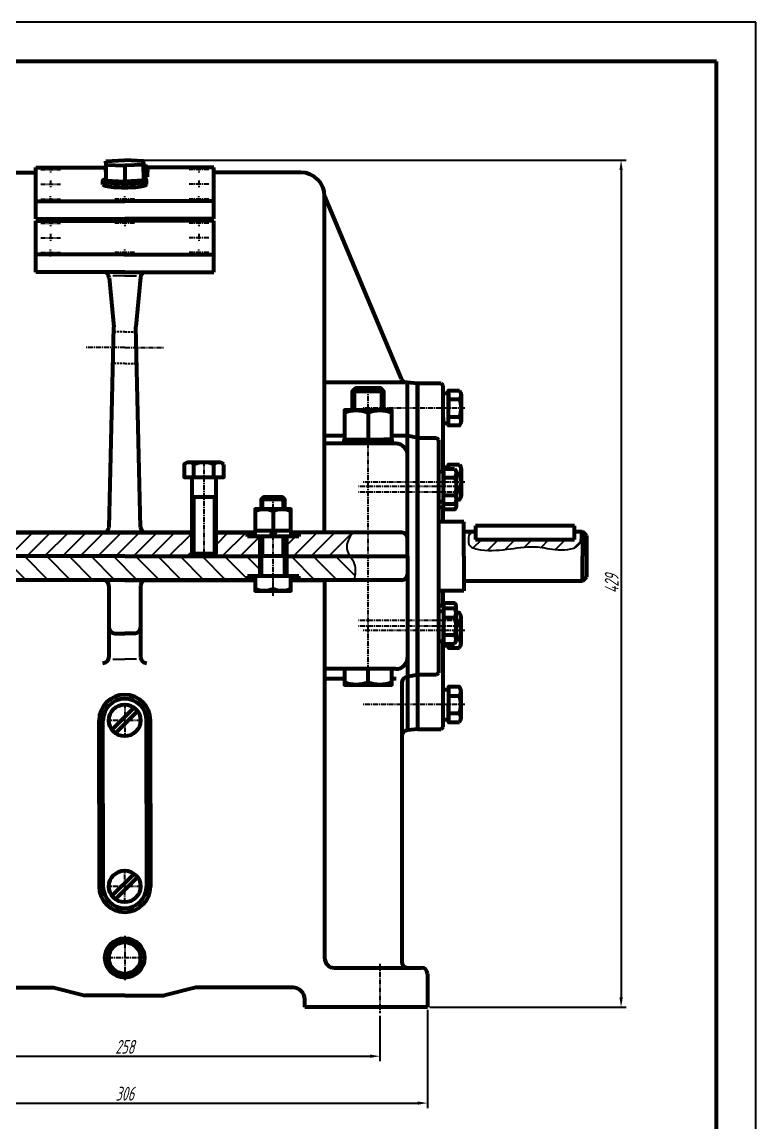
# Model space of a CAD drawing. Header units: millimetres. Extents: x 0 to 4732, y -441 to 1125.
# Drawn here: x 3915.4 to 4100.9, y 614.4 to 892.9 of the extents above; entities that cross this region are included whole.
import ezdxf

# ---------------------------------------------------------------- set-up
doc = ezdxf.new("R2010")
doc.units = ezdxf.units.MM
doc.linetypes.add('CENTER', pattern=[2, 1.25, -0.25, 0.25, -0.25])
doc.linetypes.add('DASHED', pattern=[0.75, 0.5, -0.25])
for name, color, linetype, lineweight in [('0粗实线', 7, 'Continuous', 70), ('0细实线', 7, 'Continuous', 35), ('1', 1, 'CENTER', 35), ('标注', 6, 'Continuous', 35), ('箱体', 3, 'Continuous', 70)]:
    doc.layers.add(name, color=color, linetype=linetype, lineweight=lineweight)
for name, color, linetype in [('1剖面线', 7, 'Continuous'), ('紧固件', 2, 'Continuous'), ('轴承盖', 4, 'Continuous')]:
    doc.layers.add(name, color=color, linetype=linetype)
doc.layers.add('其他零件', color=7, linetype='Continuous', true_color=0x7083ff)
doc.styles.add('数字', font='isocp.shx', dxfattribs={"width": 0.7, "oblique": 15, "height": 3.5})
doc.dimstyles.new('数字标注', dxfattribs={"dimtxt": 3.5, "dimasz": 2.5, "dimexe": 1.25, "dimexo": 0.625, "dimtad": 1, "dimtxsty": '数字', "dimcen": 2.5, "dimadec": 0, "dimazin": 0, "dimtfac": 1, "dimtmove": 0, "dimatfit": 3, "dimfxl": 1, "dimlwd": 35, "dimlwe": 35, "dimarcsym": 0})

# ---------------------------------------------------------------- blocks, each defined once
blk = doc.blocks.new('*D64')
at = {"layer": 'Defpoints', "color": 0, "lineweight": 15, "transparency": 16777216}
for p in [(3941.33, 857.97), (4017.83, 643.65), (4066.77, 643.65)]:
    blk.add_point(p, dxfattribs=at)
at = {"layer": '标注', "color": 0, "linetype": 'Continuous', "lineweight": 35, "transparency": 16777216}
for p, q in [((3941.95, 857.97), (4068.02, 857.97)), ((4066.77, 855.47), (4066.77, 646.15)), ((4018.45, 643.65), (4068.02, 643.65))]:
    blk.add_line(p, q, dxfattribs=at)
at = {"layer": '标注', "color": 0, "lineweight": 15, "transparency": 16777216}
for points in [[(4066.36, 855.47), (4067.19, 855.47), (4066.77, 857.97)], [(4066.36, 646.15), (4067.19, 646.15), (4066.77, 643.65)]]:
    blk.add_solid(points, dxfattribs=at)
at = {"layer": '标注', "color": 0, "lineweight": 35, "transparency": 16777216, "insert": (4064.4, 750.81), "char_height": 3.5, "attachment_point": 5, "rotation": 90, "style": '数字'}
blk.add_mtext('429', dxfattribs=at)
blk = doc.blocks.new('*D65')
at = {"layer": 'Defpoints', "color": 0, "lineweight": 15, "transparency": 16777216}
for p in [(3864.83, 643.65), (4017.83, 643.65), (4017.83, 619.43)]:
    blk.add_point(p, dxfattribs=at)
at = {"layer": '标注', "color": 0, "linetype": 'Continuous', "lineweight": 35, "transparency": 16777216}
for p, q in [((3864.83, 643.03), (3864.83, 618.18)), ((4017.83, 643.03), (4017.83, 618.18)), ((3867.33, 619.43), (4015.33, 619.43))]:
    blk.add_line(p, q, dxfattribs=at)
at = {"layer": '标注', "color": 0, "lineweight": 15, "transparency": 16777216}
for points in [[(3867.33, 619.85), (3867.33, 619.01), (3864.83, 619.43)], [(4015.33, 619.85), (4015.33, 619.01), (4017.83, 619.43)]]:
    blk.add_solid(points, dxfattribs=at)
at = {"layer": '标注', "color": 0, "transparency": 16777216, "insert": (3941.33, 621.8), "char_height": 3.5, "attachment_point": 5, "style": '数字'}
blk.add_mtext('306', dxfattribs=at)
blk = doc.blocks.new('*D66')
at = {"layer": 'Defpoints', "color": 0, "lineweight": 15, "transparency": 16777216}
for p in [(3876.83, 642.15), (4005.83, 642.15), (4005.83, 631.28)]:
    blk.add_point(p, dxfattribs=at)
at = {"layer": '标注', "color": 0, "linetype": 'Continuous', "lineweight": 35, "transparency": 16777216}
for p, q in [((3876.83, 641.53), (3876.83, 630.03)), ((4005.83, 641.53), (4005.83, 630.03)), ((3879.33, 631.28), (4003.33, 631.28))]:
    blk.add_line(p, q, dxfattribs=at)
at = {"layer": '标注', "color": 0, "lineweight": 15, "transparency": 16777216}
for points in [[(3879.33, 631.7), (3879.33, 630.86), (3876.83, 631.28)], [(4003.33, 631.7), (4003.33, 630.86), (4005.83, 631.28)]]:
    blk.add_solid(points, dxfattribs=at)
at = {"layer": '标注', "color": 0, "transparency": 16777216, "insert": (3941.33, 633.66), "char_height": 3.5, "attachment_point": 5, "style": '数字'}
blk.add_mtext('258', dxfattribs=at)

msp = doc.modelspace()

# ---------------------------------------------------------------- hatches: boundary and pattern name
at = {"lineweight": 35}
h = msp.add_hatch(dxfattribs=at)
h.set_pattern_fill('ANSI31', color=0, scale=0.9449, style=0)
h.set_pattern_definition([(45, (2696.6642, -161.3327), (-2.121361, 2.121361), [])])
edge = h.paths.add_edge_path()
edge.add_line((4030.004, 761.998), (4030.004, 763.998))
edge.add_line((4030.004, 763.998), (4028.504, 763.998))
edge.add_spline(control_points=[(4028.504, 763.998), (4028.208, 762.647), (4027.66, 760.158), (4035.69, 758.268), (4042.843, 761.209), (4050.611, 759.046), (4056.916, 759.684), (4056.609, 762.898), (4056.504, 763.998)], knot_values=[0, 0, 0, 0, 3.4900759, 6.4343429, 20.8410315, 26.0978824, 31.815848, 34.7915896, 34.7915896, 34.7915896, 34.7915896], degree=3, periodic=0)
edge.add_line((4056.504, 763.998), (4055.004, 763.998))
edge.add_line((4055.004, 763.998), (4055.004, 761.998))
edge.add_line((4055.004, 761.998), (4030.004, 761.998))
at = {"layer": '1剖面线', "lineweight": 35}
h = msp.add_hatch(dxfattribs=at)
h.set_pattern_fill('ANSI31', color=0)
h.set_pattern_definition([(45, (2696.6642, -161.3327), (-2.245064, 2.245064), [])])
edge = h.paths.add_edge_path()
edge.add_line((3881.519, 763.748), (3874.847, 763.748))
edge.add_spline(control_points=[(3874.847, 763.748), (3874.094, 762.488), (3872.895, 760.484), (3873.827, 758.497), (3874.164, 757.748)], knot_values=[0, 0, 0, 0, 8.0608641, 12.8218624, 12.8218624, 12.8218624, 12.8218624], degree=3, periodic=0)
edge.add_line((3874.164, 757.748), (3881.639, 757.748))
edge.add_line((3881.639, 757.748), (3881.519, 763.748))
h.paths.add_polyline_path([(3958.329, 763.748), (3941.329, 763.748), (3941.329, 757.748), (3958.929, 757.748), (3958.329, 758.348)])
h.paths.add_polyline_path([(3907.204, 762.748), (3907.204, 757.748), (3941.329, 757.748), (3941.329, 763.748), (3937.329, 763.748), (3910.329, 763.748), (3910.329, 762.748)])
h.paths.add_polyline_path([(3900.454, 757.748), (3900.454, 762.748), (3897.329, 762.748), (3897.329, 763.748), (3890.829, 763.748), (3886.139, 763.748), (3886.019, 757.748)])
h.paths.add_polyline_path([(3975.454, 757.748), (3975.454, 762.748), (3972.329, 762.748), (3972.329, 763.748), (3964.329, 763.748), (3964.329, 758.348), (3963.73, 757.748)])
h.paths.add_polyline_path([(3982.204, 762.748), (3982.204, 757.748), (3998.309, 757.748), (3998.295, 757.77), (3998.282, 757.793), (3998.268, 757.816), (3998.254, 757.838), (3998.241, 757.861), (3998.228, 757.884), (3998.214, 757.906), (3998.201, 757.929), (3998.187, 757.952), (3998.174, 757.974), (3998.161, 757.997), (3998.148, 758.02), (3998.134, 758.042), (3998.121, 758.065), (3998.108, 758.087), (3998.095, 758.11), (3998.082, 758.133), (3998.069, 758.155), (3998.057, 758.178), (3998.044, 758.2), (3998.031, 758.223), (3998.019, 758.246), (3998.006, 758.268), (3997.994, 758.291), (3997.981, 758.313), (3997.969, 758.336), (3997.957, 758.359), (3997.944, 758.381), (3997.932, 758.404), (3997.92, 758.426), (3997.908, 758.449), (3997.897, 758.472), (3997.885, 758.494), (3997.873, 758.517), (3997.862, 758.539), (3997.85, 758.562), (3997.839, 758.585), (3997.828, 758.607), (3997.817, 758.63), (3997.806, 758.652), (3997.795, 758.675), (3997.784, 758.698), (3997.773, 758.72), (3997.763, 758.743), (3997.752, 758.765), (3997.742, 758.788), (3997.732, 758.811), (3997.722, 758.833), (3997.712, 758.856), (3997.702, 758.879), (3997.692, 758.901), (3997.683, 758.924), (3997.673, 758.947), (3997.664, 758.969), (3997.655, 758.992), (3997.646, 759.015), (3997.637, 759.037), (3997.628, 759.06), (3997.62, 759.083), (3997.611, 759.105), (3997.603, 759.128), (3997.595, 759.151), (3997.587, 759.174), (3997.579, 759.196), (3997.572, 759.219), (3997.564, 759.242), (3997.557, 759.265), (3997.55, 759.287), (3997.543, 759.31), (3997.536, 759.333), (3997.53, 759.356), (3997.523, 759.379), (3997.517, 759.401), (3997.511, 759.424), (3997.505, 759.447), (3997.499, 759.47), (3997.494, 759.493), (3997.488, 759.516), (3997.483, 759.539), (3997.478, 759.562), (3997.474, 759.585), (3997.469, 759.607), (3997.465, 759.63), (3997.461, 759.653), (3997.457, 759.676), (3997.453, 759.699), (3997.449, 759.722), (3997.446, 759.745), (3997.443, 759.768), (3997.44, 759.791), (3997.437, 759.814), (3997.435, 759.838), (3997.433, 759.861), (3997.431, 759.884), (3997.429, 759.907), (3997.427, 759.93), (3997.426, 759.953), (3997.424, 759.976), (3997.423, 759.999), (3997.423, 760.023), (3997.422, 760.046), (3997.422, 760.069), (3997.421, 760.092), (3997.421, 760.115), (3997.421, 760.139), (3997.422, 760.162), (3997.422, 760.185), (3997.423, 760.208), (3997.424, 760.232), (3997.425, 760.255), (3997.426, 760.278), (3997.428, 760.302), (3997.43, 760.325), (3997.431, 760.348), (3997.433, 760.372), (3997.436, 760.395), (3997.438, 760.419), (3997.441, 760.442), (3997.443, 760.465), (3997.446, 760.489), (3997.449, 760.512), (3997.453, 760.536), (3997.456, 760.559), (3997.46, 760.583), (3997.464, 760.606), (3997.467, 760.63), (3997.472, 760.653), (3997.476, 760.677), (3997.48, 760.7), (3997.485, 760.724), (3997.49, 760.747), (3997.495, 760.771), (3997.5, 760.794), (3997.505, 760.818), (3997.51, 760.842), (3997.516, 760.865), (3997.522, 760.889), (3997.527, 760.913), (3997.533, 760.936), (3997.54, 760.96), (3997.546, 760.983), (3997.552, 761.007), (3997.559, 761.031), (3997.566, 761.054), (3997.573, 761.078), (3997.58, 761.102), (3997.587, 761.126), (3997.594, 761.149), (3997.601, 761.173), (3997.609, 761.197), (3997.617, 761.221), (3997.625, 761.244), (3997.633, 761.268), (3997.641, 761.292), (3997.649, 761.316), (3997.657, 761.339), (3997.666, 761.363), (3997.674, 761.387), (3997.683, 761.411), (3997.692, 761.435), (3997.701, 761.459), (3997.71, 761.482), (3997.719, 761.506), (3997.729, 761.53), (3997.738, 761.554), (3997.748, 761.578), (3997.758, 761.602), (3997.767, 761.626), (3997.777, 761.649), (3997.787, 761.673), (3997.798, 761.697), (3997.808, 761.721), (3997.818, 761.745), (3997.829, 761.769), (3997.839, 761.793), (3997.85, 761.817), (3997.861, 761.841), (3997.872, 761.865), (3997.883, 761.889), (3997.894, 761.913), (3997.905, 761.937), (3997.916, 761.961), (3997.928, 761.985), (3997.939, 762.009), (3997.951, 762.033), (3997.962, 762.057), (3997.974, 762.081), (3997.986, 762.105), (3997.998, 762.129), (3998.01, 762.153), (3998.022, 762.177), (3998.034, 762.201), (3998.046, 762.225), (3998.059, 762.249), (3998.071, 762.273), (3998.084, 762.297), (3998.096, 762.321), (3998.109, 762.345), (3998.121, 762.37), (3998.134, 762.394), (3998.147, 762.418), (3998.16, 762.442), (3998.173, 762.466), (3998.186, 762.49), (3998.199, 762.514), (3998.212, 762.538), (3998.226, 762.562), (3998.239, 762.586), (3998.252, 762.611), (3998.266, 762.635), (3998.279, 762.659), (3998.293, 762.683), (3998.307, 762.707), (3998.32, 762.731), (3998.334, 762.755), (3998.348, 762.78), (3998.362, 762.804), (3998.375, 762.828), (3998.389, 762.852), (3998.403, 762.876), (3998.417, 762.9), (3998.431, 762.925), (3998.446, 762.949), (3998.46, 762.973), (3998.474, 762.997), (3998.488, 763.021), (3998.502, 763.046), (3998.517, 763.07), (3998.531, 763.094), (3998.545, 763.118), (3998.56, 763.142), (3998.574, 763.167), (3998.589, 763.191), (3998.603, 763.215), (3998.618, 763.239), (3998.632, 763.263), (3998.647, 763.288), (3998.662, 763.312), (3998.676, 763.336), (3998.691, 763.36), (3998.706, 763.384), (3998.72, 763.409), (3998.735, 763.433), (3998.75, 763.457), (3998.764, 763.481), (3998.779, 763.505), (3998.794, 763.53), (3998.809, 763.554), (3998.824, 763.578), (3998.838, 763.602), (3998.853, 763.627), (3998.868, 763.651), (3998.883, 763.675), (3998.898, 763.699), (3998.912, 763.724), (3998.927, 763.748), (3985.329, 763.748), (3985.329, 762.748)])
h = msp.add_hatch(dxfattribs=at)
h.set_pattern_fill('ANSI31', color=0, scale=1.25, angle=90)
h.set_pattern_definition([(135, (2696.6642, -161.3327), (-2.80633, -2.80633), [])])
edge = h.paths.add_edge_path()
edge.add_line((3881.639, 757.748), (3874.164, 757.748))
edge.add_spline(control_points=[(3874.164, 757.748), (3874.351, 757.333), (3875.196, 755.408), (3874.897, 753.355), (3874.664, 751.748)], knot_values=[12.8218624, 12.8218624, 12.8218624, 12.8218624, 15.4550959, 24.940649, 24.940649, 24.940649, 24.940649], degree=3, periodic=0)
edge.add_line((3874.664, 751.748), (3881.759, 751.748))
edge.add_line((3881.759, 751.748), (3881.639, 757.748))
h.paths.add_polyline_path([(3907.204, 757.748), (3907.204, 752.748), (3910.329, 752.748), (3910.329, 751.748), (3941.329, 751.748), (3941.329, 757.748)])
h.paths.add_polyline_path([(3900.454, 752.748), (3900.454, 757.748), (3886.019, 757.748), (3885.899, 751.748), (3897.329, 751.748), (3897.329, 752.748)])
h.paths.add_polyline_path([(3982.204, 757.748), (3982.204, 752.748), (3985.329, 752.748), (3985.329, 751.748), (3991.829, 751.748), (3999.314, 751.748), (3999.318, 751.773), (3999.322, 751.797), (3999.326, 751.822), (3999.33, 751.847), (3999.334, 751.872), (3999.338, 751.897), (3999.341, 751.921), (3999.345, 751.946), (3999.349, 751.971), (3999.353, 751.996), (3999.357, 752.021), (3999.361, 752.045), (3999.365, 752.07), (3999.369, 752.095), (3999.372, 752.12), (3999.376, 752.145), (3999.38, 752.169), (3999.384, 752.194), (3999.388, 752.219), (3999.391, 752.244), (3999.395, 752.268), (3999.399, 752.293), (3999.402, 752.318), (3999.406, 752.343), (3999.41, 752.368), (3999.413, 752.392), (3999.417, 752.417), (3999.421, 752.442), (3999.424, 752.467), (3999.428, 752.491), (3999.431, 752.516), (3999.435, 752.541), (3999.438, 752.566), (3999.442, 752.59), (3999.445, 752.615), (3999.449, 752.64), (3999.452, 752.664), (3999.455, 752.689), (3999.459, 752.714), (3999.462, 752.739), (3999.465, 752.763), (3999.468, 752.788), (3999.472, 752.813), (3999.475, 752.837), (3999.478, 752.862), (3999.481, 752.887), (3999.484, 752.911), (3999.487, 752.936), (3999.49, 752.961), (3999.493, 752.985), (3999.496, 753.01), (3999.498, 753.034), (3999.501, 753.059), (3999.504, 753.084), (3999.507, 753.108), (3999.509, 753.133), (3999.512, 753.157), (3999.514, 753.182), (3999.517, 753.207), (3999.519, 753.231), (3999.522, 753.256), (3999.524, 753.28), (3999.526, 753.305), (3999.529, 753.329), (3999.531, 753.354), (3999.533, 753.378), (3999.535, 753.403), (3999.537, 753.427), (3999.539, 753.452), (3999.541, 753.476), (3999.543, 753.501), (3999.545, 753.525), (3999.547, 753.55), (3999.548, 753.574), (3999.55, 753.599), (3999.551, 753.623), (3999.553, 753.647), (3999.554, 753.672), (3999.556, 753.696), (3999.557, 753.72), (3999.558, 753.745), (3999.559, 753.769), (3999.561, 753.794), (3999.562, 753.818), (3999.563, 753.842), (3999.564, 753.866), (3999.564, 753.891), (3999.565, 753.915), (3999.566, 753.939), (3999.566, 753.964), (3999.567, 753.988), (3999.567, 754.012), (3999.568, 754.036), (3999.568, 754.06), (3999.568, 754.085), (3999.569, 754.109), (3999.569, 754.133), (3999.569, 754.157), (3999.569, 754.181), (3999.568, 754.205), (3999.568, 754.229), (3999.568, 754.254), (3999.567, 754.278), (3999.567, 754.302), (3999.566, 754.326), (3999.566, 754.35), (3999.565, 754.374), (3999.564, 754.398), (3999.563, 754.422), (3999.562, 754.446), (3999.561, 754.47), (3999.56, 754.494), (3999.559, 754.518), (3999.557, 754.542), (3999.556, 754.565), (3999.554, 754.589), (3999.552, 754.613), (3999.551, 754.637), (3999.549, 754.661), (3999.547, 754.685), (3999.545, 754.708), (3999.543, 754.732), (3999.54, 754.756), (3999.538, 754.78), (3999.536, 754.803), (3999.533, 754.827), (3999.53, 754.851), (3999.528, 754.875), (3999.525, 754.898), (3999.522, 754.922), (3999.519, 754.945), (3999.515, 754.969), (3999.512, 754.993), (3999.509, 755.016), (3999.505, 755.04), (3999.502, 755.063), (3999.498, 755.087), (3999.494, 755.11), (3999.49, 755.134), (3999.486, 755.157), (3999.482, 755.181), (3999.477, 755.204), (3999.473, 755.228), (3999.468, 755.251), (3999.464, 755.274), (3999.459, 755.298), (3999.454, 755.321), (3999.449, 755.344), (3999.444, 755.368), (3999.438, 755.391), (3999.433, 755.414), (3999.428, 755.437), (3999.422, 755.46), (3999.416, 755.484), (3999.41, 755.507), (3999.404, 755.53), (3999.398, 755.553), (3999.392, 755.576), (3999.385, 755.599), (3999.379, 755.622), (3999.372, 755.645), (3999.365, 755.668), (3999.358, 755.691), (3999.351, 755.714), (3999.344, 755.737), (3999.337, 755.76), (3999.329, 755.783), (3999.322, 755.806), (3999.314, 755.829), (3999.306, 755.851), (3999.298, 755.874), (3999.29, 755.897), (3999.281, 755.92), (3999.273, 755.942), (3999.264, 755.965), (3999.256, 755.988), (3999.247, 756.01), (3999.238, 756.033), (3999.229, 756.056), (3999.22, 756.078), (3999.21, 756.101), (3999.201, 756.123), (3999.191, 756.146), (3999.182, 756.168), (3999.172, 756.191), (3999.162, 756.213), (3999.152, 756.236), (3999.142, 756.258), (3999.132, 756.281), (3999.121, 756.303), (3999.111, 756.325), (3999.101, 756.348), (3999.09, 756.37), (3999.079, 756.392), (3999.068, 756.415), (3999.058, 756.437), (3999.047, 756.459), (3999.036, 756.481), (3999.024, 756.504), (3999.013, 756.526), (3999.002, 756.548), (3998.991, 756.57), (3998.979, 756.592), (3998.968, 756.614), (3998.956, 756.637), (3998.944, 756.659), (3998.933, 756.681), (3998.921, 756.703), (3998.909, 756.725), (3998.897, 756.747), (3998.885, 756.769), (3998.873, 756.791), (3998.861, 756.813), (3998.849, 756.835), (3998.836, 756.857), (3998.824, 756.879), (3998.812, 756.901), (3998.799, 756.923), (3998.787, 756.945), (3998.774, 756.967), (3998.762, 756.988), (3998.749, 757.01), (3998.737, 757.032), (3998.724, 757.054), (3998.711, 757.076), (3998.698, 757.098), (3998.686, 757.12), (3998.673, 757.141), (3998.66, 757.163), (3998.647, 757.185), (3998.634, 757.207), (3998.621, 757.228), (3998.608, 757.25), (3998.595, 757.272), (3998.582, 757.294), (3998.569, 757.315), (3998.556, 757.337), (3998.543, 757.359), (3998.53, 757.38), (3998.517, 757.402), (3998.504, 757.424), (3998.491, 757.445), (3998.478, 757.467), (3998.465, 757.489), (3998.452, 757.51), (3998.439, 757.532), (3998.426, 757.554), (3998.413, 757.575), (3998.4, 757.597), (3998.387, 757.618), (3998.374, 757.64), (3998.361, 757.661), (3998.348, 757.683), (3998.335, 757.705), (3998.322, 757.726), (3998.309, 757.748)])
h.paths.add_polyline_path([(3975.454, 752.748), (3975.454, 757.748), (3941.329, 757.748), (3941.329, 751.748), (3945.329, 751.748), (3972.329, 751.748), (3972.329, 752.748)])
at = {"layer": '轴承盖', "lineweight": 70}
h = msp.add_hatch(color=0, dxfattribs=at)
h.paths.add_polyline_path([(4015.329, 757.748), (4015.829, 757.748), (4015.829, 727.748), (4015.329, 727.748)])
h.paths.add_polyline_path([(4015.329, 726.498), (4015.329, 727.748), (4015.829, 727.748), (4015.829, 713.998), (4015.329, 713.998)])
h.paths.add_polyline_path([(4015.329, 786.248), (4015.829, 786.248), (4015.829, 757.748), (4015.329, 757.748)])
h.paths.add_polyline_path([(4015.329, 801.498), (4015.829, 801.498), (4015.829, 787.748), (4015.329, 787.748), (4015.329, 788.998)])
h.paths.add_polyline_path([(4015.329, 787.748), (4015.829, 787.748), (4015.829, 786.248), (4015.329, 786.248)])

# ---------------------------------------------------------------- linework, layer by layer
at = {"color": 0, "lineweight": 70}
for p, q in [((4027.004, 766.498), (4020.629, 766.498)), ((4027.004, 757.748), (4027.004, 766.498)), ((4027.004, 757.748), (4027.004, 763.998)), ((4027.004, 763.998), (4030.004, 763.998)), ((4055.004, 765.498), (4030.004, 765.498)), ((4030.004, 765.498), (4030.004, 761.998)), ((4055.004, 763.998), (4055.004, 765.498)), ((4055.004, 763.998), (4057.004, 763.998)), ((4055.004, 761.998), (4055.004, 763.998)), ((4057.004, 763.998), (4058.004, 762.998)), ((4057.004, 763.998), (4057.004, 757.748)), ((4030.004, 761.998), (4055.004, 761.998)), ((4058.004, 762.998), (4058.004, 752.498)), ((4027.004, 757.748), (4027.004, 748.998)), ((4057.004, 751.498), (4057.004, 757.748)), ((4057.004, 751.498), (4058.004, 752.498)), ((4057.004, 751.498), (4027.004, 751.498)), ((4027.004, 748.998), (4020.629, 748.998))]:
    msp.add_line(p, q, dxfattribs=at)
at = {"color": 0, "lineweight": 35}
msp.add_spline([(4028.504, 763.998), (4028.504, 760.508), (4031.24, 759.418), (4045.629, 760.127), (4050.837, 759.415), (4056.323, 761.028), (4056.504, 763.998)], degree=3, dxfattribs=at)
at = {"layer": '0粗实线', "color": 0, "lineweight": 70}
for p, q in [((4090.86, 882.916), (3284.86, 882.916)), ((4090.86, 308.916), (4090.86, 882.916)), ((3974.279, 764.298), (3983.379, 764.298))]:
    msp.add_line(p, q, dxfattribs=at)
at = {"layer": '0粗实线', "color": 0, "lineweight": 0}
msp.add_line((3981.829, 762.748), (3975.829, 762.748), dxfattribs=at)
at = {"layer": '0粗实线', "color": 0, "lineweight": 70}
for points in [[(3996.829, 794.114, -0.1946005), (4002.829, 794.114, -0.1946005), (4008.829, 794.114), (4008.829, 794.698), (3996.829, 794.698), (3996.829, 787.298), (4008.829, 787.298), (4008.829, 794.114)], [(3974.329, 769.26, -0.1946005), (3978.829, 769.26, -0.1946005), (3983.329, 769.26), (3983.329, 769.698), (3974.329, 769.698), (3974.329, 764.298), (3983.329, 764.298), (3983.329, 769.26)], [(3983.329, 749.436, -0.1946005), (3978.829, 749.436, -0.1946005), (3974.329, 749.436), (3974.329, 748.998), (3983.329, 748.998), (3983.329, 752.748), (3974.329, 752.748), (3974.329, 749.436)], [(4008.829, 725.832, -0.1946005), (4002.829, 725.832, -0.1946005), (3996.829, 725.832), (3996.829, 725.248), (4008.829, 725.248), (4008.829, 729.248)]]:
    msp.add_lwpolyline(points, format="xyb", dxfattribs=at)
for points in [[(4002.829, 794.114), (4002.829, 787.298)], [(3981.829, 772.148), (3981.23, 772.748), (3976.429, 772.748), (3975.829, 772.148)], [(3978.829, 769.26), (3978.829, 764.298)], [(3975.829, 762.748), (3975.829, 757.748)], [(3981.829, 757.748), (3981.829, 762.748)], [(3981.829, 752.748), (3981.829, 757.748), (3975.829, 757.748), (3975.829, 752.748)], [(3996.829, 729.248), (3996.829, 725.832)], [(4002.829, 725.832), (4002.829, 729.248)]]:
    msp.add_lwpolyline(points, dxfattribs=at)
msp.add_lwpolyline([(3981.829, 769.698), (3981.829, 772.148), (3975.829, 772.148), (3975.829, 769.698)], close=True, dxfattribs=at)
at = {"layer": '0粗实线', "color": 0, "lineweight": 30}
msp.add_lwpolyline([(3978.829, 749.436), (3978.829, 752.748)], dxfattribs=at)
at = {"layer": '0细实线', "color": 0, "lineweight": 35}
for p, q in [((4100.86, 892.916), (3259.86, 892.916)), ((4100.86, 298.916), (4100.86, 892.916)), ((3976.429, 769.698), (3976.429, 772.748)), ((3981.229, 769.698), (3981.23, 772.748)), ((3976.429, 757.748), (3976.429, 762.748)), ((3981.23, 757.748), (3981.23, 762.748))]:
    msp.add_line(p, q, dxfattribs=at)
at = {"layer": '1', "color": 0, "lineweight": 35}
for p, q in [((3920.079, 855.574), (3925.079, 855.574)), ((3922.579, 856.574), (3922.579, 854.574)), ((3962.579, 855.574), (3957.579, 855.574)), ((3960.079, 856.574), (3960.079, 854.574)), ((3922.579, 852.857), (3922.579, 850.857)), ((3960.079, 852.857), (3960.079, 850.857)), ((3920.079, 851.857), (3925.079, 851.857)), ((3962.579, 851.857), (3957.579, 851.857)), ((3920.079, 848.14), (3925.079, 848.14)), ((3922.579, 847.14), (3922.579, 849.14)), ((3943.829, 848.14), (3938.829, 848.14)), ((3941.329, 847.14), (3941.329, 849.14)), ((3962.579, 848.14), (3957.579, 848.14)), ((3960.079, 847.14), (3960.079, 849.14)), ((3920.079, 842.052), (3925.079, 842.052)), ((3922.579, 843.052), (3922.579, 841.052)), ((3943.829, 842.052), (3938.829, 842.052)), ((3941.329, 843.052), (3941.329, 841.052)), ((3962.579, 842.052), (3957.579, 842.052)), ((3960.079, 843.052), (3960.079, 841.052)), ((3922.579, 839.335), (3922.579, 837.335)), ((3960.079, 839.335), (3960.079, 837.335)), ((3920.079, 838.335), (3925.079, 838.335)), ((3922.579, 833.618), (3922.579, 835.618)), ((3941.329, 833.618), (3941.329, 835.618)), ((3962.579, 838.335), (3957.579, 838.335)), ((3960.079, 833.618), (3960.079, 835.618)), ((3920.079, 834.618), (3925.079, 834.618)), ((3943.829, 834.618), (3938.829, 834.618)), ((3962.579, 834.618), (3957.579, 834.618)), ((3941.329, 810.562), (3931.329, 810.562)), ((3941.329, 810.562), (3951.329, 810.562)), ((4002.829, 724.998), (4002.829, 800.498)), ((4027.279, 795.248), (4001.579, 795.248)), ((3961.329, 781.748), (3961.329, 757.498)), ((4026.079, 775.425), (4000.379, 775.425)), ((4027.279, 776.498), (4001.579, 776.498)), ((3978.829, 747.748), (3978.829, 773.248)), ((4026.079, 774.011), (4000.379, 774.011)), ((4026.079, 741.484), (4000.379, 741.484)), ((4026.079, 740.07), (4000.379, 740.07)), ((4027.279, 738.998), (4001.579, 738.998)), ((3941.329, 720.478), (3941.329, 711.978)), ((3941.329, 720.478), (3941.329, 711.978)), ((4027.279, 720.248), (4001.579, 720.248)), ((3945.579, 716.228), (3937.079, 716.228)), ((3941.329, 669.978), (3941.329, 678.478)), ((3941.329, 669.978), (3941.329, 678.478)), ((3945.579, 674.228), (3937.079, 674.228)), ((3941.334, 661.773), (3941.325, 650.533)), ((3941.325, 661.773), (3941.334, 650.533)), ((3946.329, 656.153), (3936.329, 656.153)), ((4005.829, 654.653), (4005.829, 642.153))]:
    msp.add_line(p, q, dxfattribs=at)
at = {"layer": '1剖面线', "color": 0, "lineweight": 35}
msp.add_spline([(3998.927, 763.748), (3997.444, 759.757), (3999.314, 755.827), (3999.314, 751.748)], degree=3, dxfattribs=at)
at = {"layer": '其他零件', "color": 0, "lineweight": 70}
for p, q in [((3936.579, 857.735), (3941.329, 857.967)), ((3936.579, 857.735), (3941.329, 857.967)), ((3946.079, 857.735), (3941.329, 857.967)), ((3918.829, 856.105), (3936.579, 856.105)), ((3918.829, 847.609), (3918.829, 856.105)), ((3936.579, 857.273), (3936.579, 857.735)), ((3936.579, 857.273), (3936.579, 857.735)), ((3936.579, 857.273), (3936.579, 856.873)), ((3936.579, 857.273), (3936.579, 856.873)), ((3936.579, 856.873), (3936.579, 852.783)), ((3936.579, 856.873), (3936.579, 852.783)), ((3936.579, 856.812), (3941.329, 856.58)), ((3936.579, 856.812), (3941.329, 856.58)), ((3936.579, 855.134), (3936.579, 856.484)), ((3936.579, 855.134), (3936.579, 853.784)), ((3946.079, 856.812), (3941.329, 856.58)), ((3941.329, 856.58), (3941.329, 852.55)), ((3941.329, 856.58), (3941.329, 852.55)), ((3946.079, 857.273), (3946.079, 857.735)), ((3946.079, 857.273), (3946.079, 856.873)), ((3946.079, 856.873), (3946.079, 852.783)), ((3946.079, 855.134), (3946.079, 856.484)), ((3946.079, 856.484), (3947.079, 856.484)), ((3963.829, 856.105), (3946.079, 856.105)), ((3946.079, 855.134), (3946.079, 853.784)), ((3946.079, 855.134), (3947.079, 855.134)), ((3947.079, 856.484), (3947.079, 855.134)), ((3947.079, 853.784), (3947.079, 855.134)), ((3963.829, 847.609), (3963.829, 856.105)), ((3935.829, 851.793), (3935.829, 852.783)), ((3935.83, 851.788), (3935.83, 852.778)), ((3936.579, 852.783), (3941.329, 852.55)), ((3936.579, 852.783), (3941.329, 852.55)), ((3936.579, 852.423), (3936.579, 852.419)), ((3936.579, 852.423), (3936.579, 852.419)), ((3946.079, 852.783), (3941.329, 852.55)), ((3946.079, 853.784), (3947.079, 853.784)), ((3946.079, 852.423), (3946.079, 852.419)), ((3946.829, 851.793), (3946.829, 852.783)), ((3918.829, 847.609), (3941.329, 847.609)), ((3963.829, 847.609), (3941.329, 847.609)), ((3918.829, 842.582), (3941.329, 842.582)), ((3918.829, 834.087), (3918.829, 842.582)), ((3963.829, 842.582), (3941.329, 842.582)), ((3963.829, 834.087), (3963.829, 842.582)), ((3941.329, 834.087), (3918.829, 834.087)), ((3941.329, 834.087), (3963.829, 834.087)), ((3934.829, 705.228), (3934.829, 716.228)), ((3934.829, 705.228), (3934.829, 716.228)), ((3935.829, 705.228), (3935.829, 716.228)), ((3935.829, 705.228), (3935.829, 716.228)), ((3946.829, 705.228), (3946.829, 716.228)), ((3947.829, 705.228), (3947.829, 716.228)), ((3934.829, 695.228), (3934.829, 705.228)), ((3934.829, 695.228), (3934.829, 705.228)), ((3935.829, 695.228), (3935.829, 705.228)), ((3935.829, 695.228), (3935.829, 705.228)), ((3946.829, 695.228), (3946.829, 705.228)), ((3947.829, 695.228), (3947.829, 705.228)), ((3934.829, 695.228), (3934.829, 685.228)), ((3934.829, 695.228), (3934.829, 685.228)), ((3935.829, 695.228), (3935.829, 685.228)), ((3935.829, 695.228), (3935.829, 685.228)), ((3946.829, 695.228), (3946.829, 685.228)), ((3947.829, 695.228), (3947.829, 685.228)), ((3934.829, 685.228), (3934.829, 674.228)), ((3934.829, 685.228), (3934.829, 674.228)), ((3935.829, 685.228), (3935.829, 674.228)), ((3935.829, 685.228), (3935.829, 674.228)), ((3946.829, 685.228), (3946.829, 674.228)), ((3947.829, 685.228), (3947.829, 674.228))]:
    msp.add_line(p, q, dxfattribs=at)
for points in [[(3943.681, 719.463), (3938.094, 713.876)], [(3944.565, 718.579), (3938.978, 712.992)], [(3943.681, 677.463), (3938.094, 671.876)], [(3944.565, 676.579), (3938.978, 670.992)]]:
    msp.add_lwpolyline(points, dxfattribs=at)
msp.add_lwpolyline([(3945.329, 658.461), (3941.334, 660.773), (3937.329, 658.461), (3937.329, 653.845), (3941.325, 651.533), (3945.329, 653.845)], close=True, dxfattribs=at)
for centre in [(3941.329, 716.228), (3941.329, 674.228), (3941.329, 656.153)]:
    msp.add_circle(centre, 4, dxfattribs=at)
for centre, radius, start, end in [((3941.329, 716.228), 6.5, 0, 180), ((3941.329, 716.228), 5.5, 0, 180), ((3941.329, 674.228), 6.5, 180, 0), ((3941.329, 674.228), 5.5, 180, 0)]:
    msp.add_arc(centre, radius, start, end, dxfattribs=at)
for centre, start_param, end_param in [((3941.329, 852.783), 2.6132354, 6.8115426), ((3941.329, 851.793), 3.1349761, 6.2831853)]:
    msp.add_ellipse(centre, major_axis=(5.5, 0), ratio=0.129918, start_param=start_param, end_param=end_param, dxfattribs=at)
at = {"layer": '箱体', "color": 0, "lineweight": 70}
for p, q in [((3906.329, 854.843), (3918.829, 854.843)), ((3976.329, 854.843), (3963.829, 854.843)), ((3985.829, 854.843), (3976.329, 854.843)), ((3918.829, 843.155), (3918.829, 847.609)), ((3963.829, 843.155), (3963.829, 847.609)), ((3991.829, 763.748), (3991.829, 848.843)), ((3991.829, 848.843), (4011.229, 802.667)), ((3918.829, 843.155), (3941.329, 843.155)), ((3963.829, 843.155), (3941.329, 843.155)), ((3918.829, 829.632), (3918.829, 834.087)), ((3963.829, 829.632), (3963.829, 834.087)), ((3941.329, 829.632), (3918.829, 829.632)), ((3937.363, 828.32), (3938.529, 815.803)), ((3941.329, 829.632), (3963.829, 829.632)), ((3945.296, 828.32), (3944.129, 815.803)), ((3937.358, 764.996), (3938.529, 815.803)), ((3945.301, 764.996), (3944.129, 815.803)), ((4012.829, 801.748), (3991.829, 801.748)), ((4012.612, 801.748), (4012.829, 801.748)), ((4015.329, 801.498), (4012.829, 801.748)), ((4012.829, 788.248), (4012.829, 801.748)), ((4015.329, 757.748), (4015.329, 801.498)), ((3996.829, 788.248), (3991.829, 788.248)), ((4012.829, 788.248), (4008.829, 788.248)), ((4015.329, 787.748), (4012.829, 788.248)), ((4012.829, 757.748), (4012.829, 788.248)), ((4009.829, 786.248), (3991.829, 786.248)), ((3910.329, 763.748), (3941.329, 763.748)), ((3941.329, 763.748), (3910.329, 763.748)), ((3958.329, 763.748), (3941.329, 763.748)), ((3941.329, 763.748), (3958.329, 763.748)), ((3973.822, 763.748), (3964.329, 763.748)), ((3964.329, 763.748), (3973.822, 763.748)), ((3972.329, 762.748), (3972.329, 763.748)), ((3972.329, 763.748), (3974.279, 763.748)), ((3983.379, 763.748), (3985.329, 763.748)), ((4011.329, 763.748), (3983.837, 763.748)), ((3985.329, 763.748), (3985.329, 762.748)), ((4012.829, 757.748), (4012.829, 763.748)), ((3985.329, 762.748), (3972.329, 762.748)), ((3975.454, 762.748), (3975.454, 752.748)), ((3982.204, 762.748), (3982.204, 752.748)), ((3941.329, 757.748), (3906.829, 757.748)), ((3941.329, 757.748), (3975.829, 757.748)), ((3981.829, 757.748), (4012.829, 757.748)), ((4012.829, 757.748), (4012.829, 751.748)), ((4012.829, 757.748), (4012.829, 727.248)), ((4015.329, 757.748), (4015.329, 713.998)), ((3985.329, 752.748), (3972.329, 752.748)), ((3972.329, 752.748), (3972.329, 751.748)), ((3985.329, 751.748), (3985.329, 752.748)), ((3941.329, 751.748), (3910.329, 751.748)), ((3937.329, 750.248), (3937.329, 732.248)), ((3937.329, 750.248), (3937.329, 739.748)), ((3973.822, 751.748), (3941.329, 751.748)), ((3941.329, 751.748), (3973.822, 751.748)), ((3945.329, 750.248), (3945.329, 732.248)), ((3945.329, 750.248), (3945.329, 739.748)), ((3972.329, 751.748), (3974.329, 751.748)), ((3983.329, 751.748), (3985.329, 751.748)), ((4011.329, 751.748), (3983.837, 751.748)), ((3983.837, 751.748), (3991.829, 751.748)), ((3991.829, 751.748), (3991.829, 656.153)), ((3938.829, 738.248), (3941.329, 738.248)), ((3943.829, 738.248), (3941.329, 738.248)), ((4009.829, 729.248), (3991.829, 729.248)), ((4015.329, 727.748), (4012.829, 727.248)), ((4012.829, 727.248), (4012.829, 713.748)), ((4012.829, 727.248), (4012.829, 727.248)), ((3996.829, 726.748), (3991.829, 726.748)), ((4009.914, 726.748), (4008.829, 726.748)), ((4011.329, 725.748), (4011.329, 655.153)), ((4015.329, 713.998), (4012.829, 713.748)), ((4012.829, 713.748), (4012.829, 713.748)), ((4011.329, 712.248), (4011.329, 711.748)), ((3994.329, 653.653), (4016.329, 653.653)), ((4012.829, 653.653), (4016.329, 653.653)), ((4017.829, 652.153), (4017.829, 643.653)), ((3898.829, 648.653), (3923.329, 648.653)), ((3923.329, 648.653), (3931.329, 646.653)), ((3941.329, 646.653), (3931.329, 646.653)), ((3941.329, 646.653), (3951.329, 646.653)), ((3959.329, 648.653), (3951.329, 646.653)), ((3983.829, 648.653), (3959.329, 648.653)), ((3986.829, 643.653), (3986.829, 645.653)), ((4017.829, 643.653), (3986.829, 643.653))]:
    msp.add_line(p, q, dxfattribs=at)
at = {"layer": '箱体', "color": 0, "lineweight": 35}
for p, q in [((3941.329, 828.678), (3938.329, 828.678)), ((3941.329, 828.678), (3944.329, 828.678)), ((3938.329, 731.748), (3941.329, 731.748)), ((3944.329, 731.748), (3941.329, 731.748))]:
    msp.add_line(p, q, dxfattribs=at)
at = {"layer": '箱体', "color": 0, "linetype": 'DASHED', "lineweight": 35}
for p, q in [((3941.329, 814.562), (3938.529, 814.562)), ((3941.329, 814.562), (3944.129, 814.562)), ((3941.329, 806.562), (3938.529, 806.562)), ((3941.329, 806.562), (3944.129, 806.562))]:
    msp.add_line(p, q, dxfattribs=at)
at = {"layer": '箱体', "color": 0, "lineweight": 0}
for p, q in [((4012.829, 763.748), (4012.829, 783.248)), ((3941.329, 763.748), (3937.329, 763.748)), ((3941.329, 763.748), (3945.329, 763.748)), ((3983.837, 763.748), (3991.829, 763.748)), ((3910.329, 751.748), (3941.329, 751.748)), ((3941.329, 751.748), (3937.329, 751.748)), ((3941.329, 751.748), (3945.329, 751.748)), ((4012.829, 751.748), (4012.829, 732.248))]:
    msp.add_line(p, q, dxfattribs=at)
at = {"layer": '箱体', "color": 0, "lineweight": 70}
msp.add_circle((3941.329, 656.153), 5, dxfattribs=at)
for centre, radius, start, end in [((3985.829, 848.843), 6, 0, 90), ((3935.829, 828.178), 1.54, 5.3252, 70.86341), ((3946.829, 828.178), 1.54, 109.13659, 174.6748), ((4012.612, 803.248), 1.5, 202.78856, 270), ((4009.829, 783.248), 3, 0, 90), ((3935.879, 765.248), 1.5, 270, 350.35179), ((3946.779, 765.248), 1.5, 189.64821, 270), ((4011.329, 762.248), 1.5, 0, 90), ((4011.329, 753.248), 1.5, 270, 0), ((3935.829, 750.248), 1.5, 0, 90), ((3946.829, 750.248), 1.5, 90, 180), ((3938.829, 739.748), 1.5, 180, 270), ((3943.829, 739.748), 1.5, 270, 0), ((3935.829, 732.248), 1.5, 270, 0), ((3946.829, 732.248), 1.5, 180, 270), ((4009.829, 732.248), 3, 270, 0), ((4012.829, 725.748), 1.5, 90, 180), ((4012.829, 712.248), 1.5, 90, 180), ((3994.329, 656.153), 2.5, 180, 270), ((4012.829, 655.153), 1.5, 180, 270), ((4016.329, 652.153), 1.5, 0, 90), ((3983.829, 645.653), 3, 0, 90)]:
    msp.add_arc(centre, radius, start, end, dxfattribs=at)
at = {"layer": '紧固件', "color": 0, "lineweight": 35}
for p, q in [((3999.629, 794.698), (3999.629, 800.248)), ((4006.029, 794.698), (4006.03, 800.248)), ((3958.929, 772.748), (3958.929, 757.748)), ((3963.73, 772.748), (3963.73, 757.748))]:
    msp.add_line(p, q, dxfattribs=at)
at = {"layer": '紧固件', "color": 0, "lineweight": 0}
for p, q in [((4021.829, 797.748), (4021.829, 799.048)), ((4021.829, 797.748), (4021.829, 797.998)), ((4021.829, 795.248), (4021.829, 797.748)), ((4021.829, 795.248), (4021.829, 792.748)), ((3998.829, 787.298), (4002.829, 787.298)), ((4006.829, 787.298), (4002.829, 787.298)), ((4023.129, 780.298), (4023.129, 779.868)), ((4020.629, 777.925), (4020.629, 779.225)), ((4020.629, 777.925), (4020.629, 778.175)), ((4020.629, 775.425), (4020.629, 777.925)), ((4020.629, 776.511), (4020.629, 777.811)), ((4021.929, 777.811), (4021.929, 774.011)), ((4020.629, 776.511), (4020.629, 776.761)), ((4020.629, 774.011), (4020.629, 776.511)), ((4020.629, 775.425), (4020.629, 772.925)), ((4020.629, 774.011), (4020.629, 771.511)), ((4020.629, 772.925), (4020.629, 771.625)), ((4020.629, 771.511), (4020.629, 770.211)), ((3975.829, 762.748), (3974.279, 762.748)), ((3981.829, 762.748), (3983.379, 762.748)), ((4020.629, 743.984), (4020.629, 745.284)), ((4020.629, 741.484), (4020.629, 743.984)), ((4020.629, 742.57), (4020.629, 743.87)), ((4020.629, 740.07), (4020.629, 742.57)), ((4020.629, 741.484), (4020.629, 738.984)), ((4021.929, 737.684), (4021.929, 741.484)), ((4020.629, 740.07), (4020.629, 737.57)), ((4020.629, 738.984), (4020.629, 737.684)), ((4020.629, 738.984), (4020.629, 738.734)), ((4020.629, 737.57), (4020.629, 736.27)), ((4020.629, 737.57), (4020.629, 737.32)), ((4021.829, 722.748), (4021.829, 724.048)), ((4021.829, 720.248), (4021.829, 722.748)), ((4021.829, 720.248), (4021.829, 717.748)), ((4021.829, 717.748), (4021.829, 716.448)), ((4021.829, 717.748), (4021.829, 717.498))]:
    msp.add_line(p, q, dxfattribs=at)
at = {"layer": '紧固件', "color": 0, "lineweight": 70}
for p, q in [((4021.829, 799.048), (4023.129, 799.048)), ((4023.129, 799.048), (4023.129, 795.248)), ((4021.829, 792.748), (4021.829, 791.448)), ((4021.829, 791.448), (4023.129, 791.448)), ((3996.779, 786.248), (3996.779, 787.298)), ((3996.779, 787.298), (3998.829, 787.298)), ((4008.879, 787.298), (4006.829, 787.298)), ((4008.879, 786.248), (4008.879, 787.298)), ((4021.829, 779.225), (4021.829, 780.298)), ((4021.829, 780.298), (4023.129, 780.298)), ((4020.629, 779.225), (4021.929, 779.225)), ((4021.829, 779.225), (4021.829, 779.248)), ((4021.929, 779.225), (4021.929, 775.425)), ((4020.629, 771.625), (4021.929, 771.625)), ((4020.629, 770.211), (4021.929, 770.211)), ((3974.279, 762.748), (3974.279, 764.298)), ((3978.705, 764.298), (3978.141, 762.748)), ((3979.518, 764.298), (3978.953, 762.748)), ((3983.379, 762.748), (3983.379, 764.298)), ((4020.629, 745.284), (4021.929, 745.284)), ((4020.629, 743.87), (4021.929, 743.87)), ((4021.929, 736.27), (4021.929, 740.07)), ((4020.629, 736.27), (4021.929, 736.27)), ((4021.829, 736.27), (4021.829, 735.198)), ((4021.829, 736.27), (4021.829, 736.248)), ((4023.129, 735.198), (4023.129, 735.628)), ((4021.829, 735.198), (4023.129, 735.198)), ((4021.829, 724.048), (4023.129, 724.048)), ((4023.129, 716.448), (4023.129, 720.248)), ((4021.829, 716.448), (4023.129, 716.448))]:
    msp.add_line(p, q, dxfattribs=at)
for points in [[(4006.829, 799.448), (4006.03, 800.248), (3999.629, 800.248), (3998.829, 799.448)], [(4023.129, 797.469), (4025.899, 797.469)], [(4026.329, 798.58), (4026.329, 791.916)], [(4023.129, 793.026), (4025.899, 793.026)], [(3965.085, 781.498), (3957.574, 781.498)], [(3958.826, 777.748), (3958.826, 780.982)], [(3963.833, 777.748), (3963.833, 780.982)], [(4023.129, 779.868), (4023.129, 780.94), (4025.899, 780.94)], [(3964.329, 777.748), (3964.329, 772.748), (3958.329, 772.748), (3958.329, 777.748)], [(4021.929, 777.647), (4024.699, 777.647)], [(4025.129, 778.757), (4025.129, 772.094)], [(4025.129, 778.719), (4025.899, 778.719)], [(4025.129, 777.343), (4025.129, 770.679)], [(4026.329, 779.83), (4026.329, 773.166)], [(3964.329, 772.748), (3964.329, 758.348), (3958.329, 758.348), (3958.329, 772.748)], [(4021.929, 773.204), (4024.699, 773.204)], [(4025.017, 774.276), (4025.899, 774.276)], [(4025.129, 738.152), (4025.129, 744.816)], [(4021.929, 742.291), (4024.699, 742.291)], [(4025.017, 741.219), (4025.899, 741.219)], [(4025.129, 736.738), (4025.129, 743.402)], [(4026.329, 735.666), (4026.329, 742.33)], [(4021.929, 737.849), (4024.699, 737.849)], [(4023.129, 735.628), (4023.129, 734.555), (4025.899, 734.555)], [(4025.129, 736.776), (4025.899, 736.776)], [(4023.129, 722.469), (4025.899, 722.469)], [(4026.329, 716.916), (4026.329, 723.58)], [(4023.129, 718.026), (4025.899, 718.026)]]:
    msp.add_lwpolyline(points, dxfattribs=at)
msp.add_lwpolyline([(4006.829, 794.698), (4006.829, 799.448), (3998.829, 799.448), (3998.829, 794.698)], close=True, dxfattribs=at)
for points in [[(4025.899, 799.69, -0.3871694), (4025.899, 797.469, -0.1935847), (4025.899, 793.026, -0.3871694), (4025.899, 790.805), (4023.129, 790.805), (4023.129, 799.69), (4025.899, 799.69)], [(3966.337, 780.982, 0.4121817), (3963.833, 780.982, 0.2060909), (3958.826, 780.982, 0.4121817), (3956.322, 780.982), (3956.322, 777.748), (3966.337, 777.748), (3966.337, 780.982)], [(4024.699, 779.868, -0.3871694), (4024.699, 777.647, -0.1935847), (4024.699, 773.204, -0.3871694), (4024.699, 770.983), (4021.929, 770.983), (4021.929, 779.868), (4024.699, 779.868)], [(4025.899, 780.94, -0.3871694), (4025.899, 778.719, -0.1935847), (4025.899, 774.276, -0.3871694), (4025.899, 772.055), (4025.129, 772.055)], [(4024.97, 771.386, -0.3043811), (4024.699, 769.569), (4021.929, 769.569), (4021.929, 778.454)], [(4024.97, 744.109, 0.3043811), (4024.699, 745.927), (4021.929, 745.927), (4021.929, 737.042)], [(4024.699, 735.628, 0.3871694), (4024.699, 737.849, 0.1935847), (4024.699, 742.291, 0.3871694), (4024.699, 744.513), (4021.929, 744.513), (4021.929, 735.628), (4024.699, 735.628)], [(4025.899, 734.555, 0.3871694), (4025.899, 736.776, 0.1935847), (4025.899, 741.219, 0.3871694), (4025.899, 743.44), (4025.129, 743.44)], [(4025.899, 715.805, 0.3871694), (4025.899, 718.026, 0.1935847), (4025.899, 722.469, 0.3871694), (4025.899, 724.69), (4023.129, 724.69), (4023.129, 715.805), (4025.899, 715.805)]]:
    msp.add_lwpolyline(points, format="xyb", dxfattribs=at)
at = {"layer": '紧固件', "color": 0, "lineweight": 30}
msp.add_lwpolyline([(3964.329, 758.348), (3963.73, 757.748), (3958.929, 757.748), (3958.329, 758.348)], dxfattribs=at)
at = {"layer": '轴承盖', "color": 0, "lineweight": 70}
for p, q in [((4021.329, 801.498), (4015.329, 801.498)), ((4015.329, 801.498), (4015.329, 788.998)), ((4021.829, 800.998), (4021.329, 801.498)), ((4021.829, 779.225), (4021.829, 800.998)), ((4015.329, 788.998), (4015.329, 726.498)), ((4015.329, 727.748), (4015.329, 787.748)), ((4015.329, 787.748), (4020.129, 787.748)), ((4020.129, 787.748), (4020.629, 787.248)), ((4020.629, 787.248), (4020.629, 728.248)), ((4021.829, 766.498), (4021.829, 770.211)), ((4021.829, 745.284), (4021.829, 748.998)), ((4021.829, 714.498), (4021.829, 736.27)), ((4020.129, 727.748), (4015.329, 727.748)), ((4020.629, 728.248), (4020.129, 727.748)), ((4015.329, 713.998), (4021.329, 713.998)), ((4021.329, 713.998), (4021.829, 714.498))]:
    msp.add_line(p, q, dxfattribs=at)
at = {"layer": '轴承盖', "color": 0, "lineweight": 0}
for p, q in [((4020.629, 770.998), (4020.629, 773.998)), ((4020.629, 744.498), (4020.629, 741.498)), ((4020.629, 744.498), (4020.629, 741.498)), ((4015.329, 726.498), (4015.329, 713.998))]:
    msp.add_line(p, q, dxfattribs=at)

# ---------------------------------------------------------------- dimensions: what is measured, and where the dimension line sits
at = {"layer": '标注', "color": 0, "lineweight": 35}
dim = msp.add_linear_dim(base=(4066.774, 643.653), p1=(3941.329, 857.967), p2=(4017.829, 643.653), angle=90, text='429', dimstyle='数字标注', dxfattribs=at)
dim.commit()
dim.dimension.update_dxf_attribs({"geometry": '*D64', "text_midpoint": (4064.398, 750.81)})
at = {"layer": '标注', "color": 0}
for base, p1, p2, text, picture, middle in [((4017.829, 619.429), (3864.829, 643.653), (4017.829, 643.653), '306', '*D65', (3941.329, 621.804)), ((4005.829, 631.281), (3876.829, 642.153), (4005.829, 642.153), '258', '*D66', (3941.329, 633.656))]:
    dim = msp.add_linear_dim(base=base, p1=p1, p2=p2, text=text, dimstyle='数字标注', dxfattribs=at)
    dim.commit()
    dim.dimension.update_dxf_attribs({"geometry": picture, "text_midpoint": middle})

doc.saveas('drawing.dxf')
